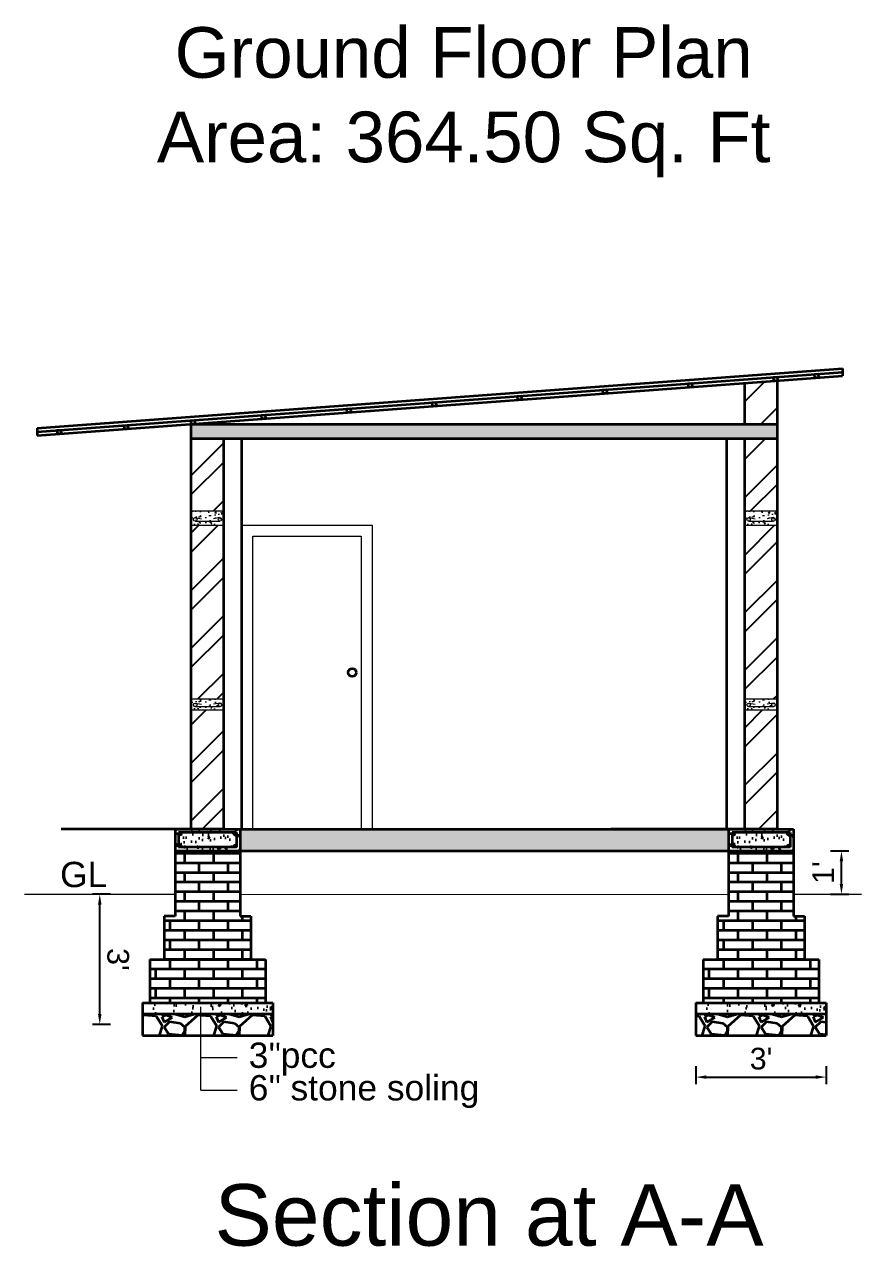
# Model space of a CAD drawing. Header units: inches. Extents: x 352533 to 378079, y -36324 to -23949.
# Drawn here: x 361005.8 to 361237.2, y -30831.2 to -30493.4 of the extents above; entities that cross this region are included whole.
import ezdxf

# ---------------------------------------------------------------- set-up
doc = ezdxf.new("R2010")
doc.units = ezdxf.units.IN
doc.header["$LTSCALE"] = 2
doc.header["$MEASUREMENT"] = 0
doc.header["$PDMODE"] = 34
doc.layers.get('0').update_dxf_attribs({"linetype": 'CONTINUOUS'})
doc.layers.get('DEFPOINTS').update_dxf_attribs({"color": 141, "linetype": 'CONTINUOUS'})
for name, color, linetype, lineweight in [('door', 20, 'CONTINUOUS', 35), ('steps', 253, 'CONTINUOUS', 20), ('WALL - A', 1, 'CONTINUOUS', 40)]:
    doc.layers.add(name, color=color, linetype=linetype, lineweight=lineweight)
doc.styles.add('Lettring Text', font='arial.ttf')
doc.styles.get("Standard").update_dxf_attribs({"font": 'ARIALN.TTF'})
doc.dimstyles.new('Copy of Standard', dxfattribs={"dimtxt": 6, "dimasz": 2.875, "dimexe": 2, "dimexo": 4, "dimgap": 2, "dimtad": 1, "dimdec": 0, "dimrnd": 1, "dimzin": 0, "dimdsep": 46, "dimlunit": 4, "dimtxsty": 'Lettring Text', "dimcen": 0.1, "dimclrd": 7, "dimclre": 7, "dimclrt": 7, "dimazin": 0, "dimtfac": 0.645, "dimtdec": 0, "dimtmove": 1, "dimatfit": 0, "dimfxl": 3, "dimfxlon": 1, "dimtfillclr": 256, "dimtolj": 1, "dimtzin": 0, "dimlwd": -1, "dimlwe": -1, "dimarcsym": 2})
pattern_1 = [(50, (296728.167, 85796.3547), (5.73808146, -0.50201708), [0.6, -6.6]), (355, (296728.167, 85796.355), (-1.11001067, 6.01753707), [0.48, -5.28]), (100.4514, (296728.6453, 85796.313), (4.62807505, 5.51551634), [0.50992152, -5.6091369]), (46.1842, (296728.167, 85797.955), (8.5379284, -1.3241521), [0.9, -9.9]), (96.6356, (296728.879, 85797.844), (7.47730164, 7.79294297), [0.7648823, -8.413704]), (351.1842, (296728.167, 85797.955), (7.47729556, 7.7929488), [0.72, -7.92]), (21, (296728.967, 85797.5547), (4.77525642, -3.22095113), [0.6, -6.6]), (326, (296728.967, 85797.555), (1.94652266, 5.80120036), [0.48, -5.28]), (71.4514, (296729.365, 85797.2863), (6.72178103, 2.58024397), [0.50992152, -5.6091369]), (37.5, (296728.1671, 85796.3547), (0.097278843, 2.66315083), [0, -5.216, 0, -5.36, 0, -5.3]), (7.5, (296728.1671, 85796.3547), (2.1045563, 3.155293695), [0, -3.056, 0, -5.096, 0, -2.02]), (327.5, (296726.3831, 85796.3547), (4.27057949, -0.180438974), [0, -2, 0, -6.24, 0, -8.28]), (317.5, (296725.583, 85796.3547), (4.66548935, 0.80083986), [0, -2.6, 0, -4.144, 0, -5.88])]
pattern_2 = [(50, (296881.167, 85796.3547), (5.73808146, -0.50201708), [0.6, -6.6]), (355, (296881.167, 85796.355), (-1.11001067, 6.01753707), [0.48, -5.28]), (100.4514, (296881.6453, 85796.313), (4.62807505, 5.51551634), [0.50992152, -5.6091369]), (46.1842, (296881.167, 85797.955), (8.5379284, -1.3241521), [0.9, -9.9]), (96.6356, (296881.879, 85797.844), (7.47730164, 7.79294297), [0.7648823, -8.413704]), (351.1842, (296881.167, 85797.955), (7.47729556, 7.7929488), [0.72, -7.92]), (21, (296881.967, 85797.5547), (4.77525642, -3.22095113), [0.6, -6.6]), (326, (296881.967, 85797.555), (1.94652266, 5.80120036), [0.48, -5.28]), (71.4514, (296882.365, 85797.2863), (6.72178103, 2.58024397), [0.50992152, -5.6091369]), (37.5, (296881.1671, 85796.3547), (0.097278843, 2.66315083), [0, -5.216, 0, -5.36, 0, -5.3]), (7.5, (296881.1671, 85796.3547), (2.1045563, 3.155293695), [0, -3.056, 0, -5.096, 0, -2.02]), (327.5, (296879.3831, 85796.3547), (4.27057949, -0.180438974), [0, -2, 0, -6.24, 0, -8.28]), (317.5, (296878.583, 85796.3547), (4.66548935, 0.80083986), [0, -2.6, 0, -4.144, 0, -5.88])]
pattern_3 = [(228.0127875, (10.8, 15), (-120, -135), [2.01804, -199.7863207]), (184.96974073, (9.45, 13.5), (180, 15), [3.46302, -342.8388714]), (132.51044708, (6, 13.2), (150, -165), [2.44182, -241.74048894]), (267.273689, (0.15, 9.45), (15, 300), [3.15357, -312.2033706]), (292.83365418, (0, 6.3), (-75, 180), [3.092325, -306.1405969]), (357.273689, (1.2, 3.45), (-300, 15), [3.15357, -312.2033706]), (37.69424047, (4.35, 3.3), (-195, -150), [4.170435, -412.87272823]), (72.25532837, (7.65, 5.85), (105, 330), [3.93732, -389.79482245]), (121.42956562, (8.85, 9.6), (-120, 195), [3.16425, -313.26109665]), (175.2363583, (7.2, 12.3), (165, -15), [3.61248, -177.0114387]), (222.3974378, (3.6, 12.6), (-180, -165), [4.67172, -462.5006251]), (138.81407483, (15, 9.3), (-105, 90), [1.594515, -157.8576722]), (171.4692344, (13.8, 10.35), (195, -30), [3.033555, -300.32267124]), (225, (10.8, 10.8), (-2e-15, -15), [2.121315, -19.09188844]), (203.1985905, (9.75, 12.6), (75, 30), [1.14237, -113.0942266]), (291.8014095, (8.7, 12.15), (-15, 45), [1.615545, -79.1619271]), (30.9637565, (9.3, 10.65), (45, 30), [2.623935, -84.8403434]), (161.5650512, (11.55, 12), (30, -15), [1.897365, -45.5367999]), (16.38954033, (0, 12.15), (150, 45), [2.658, -263.1426772]), (70.34617594, (2.55, 12.9), (-60, -165), [2.229915, -220.7611162]), (293.1985905, (11.55, 15), (-30, 75), [2.284725, -111.9518716]), (343.61045967, (12.45, 12.9), (-150, 45), [2.658, -263.1426772]), (339.4439548, (0, 2.85), (-75, 30), [2.5632, -125.5968562]), (294.77514057, (2.4, 1.95), (-75, 165), [2.14767, -212.61964595]), (66.8014095, (11.7, 0), (30, 75), [2.284725, -111.9518716]), (17.35402464, (12.6, 2.1), (-195, -60), [2.514465, -248.9313542]), (69.4439548, (4.35, 0), (-30, -75), [1.2816, -126.8784562]), (101.3099325, (10.8, 0), (-15, 60), [0.76485, -75.7204427]), (165.9637565, (10.65, 0.75), (45, -15), [3.092325, -58.7542594]), (186.00900596, (7.65, 1.5), (150, 15), [2.86575, -283.7088476]), (303.6900675, (9.3, 9.3), (-15, 30), [2.16333, -51.91993913]), (353.15722659, (10.5, 7.5), (255, -30), [3.77691, -373.91343936]), (60.9453959, (14.25, 7.05), (-60, -105), [1.54434, -152.8901121]), (90, (15, 8.4), (-15, 15), [0.9, -14.1]), (120.25643716, (7.35, 1.95), (60, -105), [2.08386, -206.30279984]), (48.0127875, (6.3, 3.75), (120, 135), [4.03608, -197.7682807]), (0, (9, 6.75), (15, 15), [3.9, -11.1]), (325.30484647, (12.9, 6.75), (150, -105), [2.37171, -234.7991145]), (254.0546041, (14.85, 5.4), (-15, -60), [2.18403, -107.01761834]), (207.64597536, (14.25, 3.3), (-285, -150), [3.555975, -352.04211273]), (175.42607874, (11.1, 1.65), (-195, 15), [3.761985, -372.4361011])]

# ---------------------------------------------------------------- blocks, each defined once
blk = doc.blocks.new('*D598')
at = {"color": 7, "transparency": 16777216}
for p, q in [((361029.6, -30733.87), (361024.6, -30733.87)), ((361026.6, -30766.99), (361026.6, -30736.75)), ((361029.6, -30769.87), (361024.6, -30769.87))]:
    blk.add_line(p, q, dxfattribs=at)
at = {"color": 7, "linetype": 'ByBlock', "transparency": 16777216}
for points in [[(361027.08, -30736.75), (361026.12, -30736.75), (361026.6, -30733.87)], [(361027.08, -30766.99), (361026.12, -30766.99), (361026.6, -30769.87)]]:
    blk.add_solid(points, dxfattribs=at)
at = {"layer": 'DEFPOINTS', "color": 0, "linetype": 'ByBlock', "transparency": 16777216}
for p in [(361026.6, -30733.87), (361038.41, -30733.87), (361038.41, -30769.87)]:
    blk.add_point(p, dxfattribs=at)
at = {"color": 7, "linetype": 'ByBlock', "lineweight": 5, "transparency": 16777216, "insert": (361031.66, -30751.87), "char_height": 6, "attachment_point": 5, "rotation": 270.0012, "style": 'Lettring Text'}
blk.add_mtext("\\A1;3'", dxfattribs=at)
blk = doc.blocks.new('*D599')
at = {"color": 7, "transparency": 16777216}
for p, q in [((361228.63, -30721.87), (361233.63, -30721.87)), ((361231.63, -30731), (361231.63, -30724.74)), ((361228.63, -30733.87), (361233.63, -30733.87))]:
    blk.add_line(p, q, dxfattribs=at)
at = {"color": 7, "linetype": 'ByBlock', "transparency": 16777216}
for points in [[(361231.15, -30724.74), (361232.1, -30724.74), (361231.63, -30721.87)], [(361231.15, -30731), (361232.1, -30731), (361231.63, -30733.87)]]:
    blk.add_solid(points, dxfattribs=at)
at = {"layer": 'DEFPOINTS', "color": 0, "linetype": 'ByBlock', "transparency": 16777216}
for p in [(361218.41, -30721.87), (361231.63, -30721.87), (361218.41, -30733.87)]:
    blk.add_point(p, dxfattribs=at)
at = {"color": 7, "linetype": 'ByBlock', "lineweight": 5, "transparency": 16777216, "insert": (361226.61, -30727.87), "char_height": 6, "attachment_point": 5, "rotation": 90, "style": 'Lettring Text'}
blk.add_mtext("\\A1;1'", dxfattribs=at)
blk = doc.blocks.new('*D600')
at = {"color": 7, "transparency": 16777216}
for p, q in [((361191.41, -30781.4), (361191.41, -30786.4)), ((361227.41, -30781.4), (361227.41, -30786.4)), ((361194.29, -30784.4), (361224.54, -30784.4))]:
    blk.add_line(p, q, dxfattribs=at)
at = {"color": 7, "linetype": 'ByBlock', "transparency": 16777216}
for points in [[(361194.29, -30783.92), (361194.29, -30784.88), (361191.41, -30784.4)], [(361224.54, -30783.92), (361224.54, -30784.88), (361227.41, -30784.4)]]:
    blk.add_solid(points, dxfattribs=at)
at = {"layer": 'DEFPOINTS', "color": 0, "linetype": 'ByBlock', "transparency": 16777216}
for p in [(361191.41, -30769.87), (361227.41, -30769.87), (361227.41, -30784.4)]:
    blk.add_point(p, dxfattribs=at)
at = {"color": 7, "linetype": 'ByBlock', "lineweight": 5, "transparency": 16777216, "insert": (361209.41, -30779.34), "char_height": 6, "attachment_point": 5, "style": 'Lettring Text'}
blk.add_mtext("\\A1;3'", dxfattribs=at)

msp = doc.modelspace()

# ---------------------------------------------------------------- hatches: boundary and pattern name
at = {"linetype": 'ByBlock', "lineweight": 5}
h = msp.add_hatch(dxfattribs=at)
h.set_pattern_fill('AR-CONC', scale=0.5, style=0)
h.set_pattern_definition([(50, (314812.9888, 38175.8837), (3.58630091, -0.31376067), [0.375, -4.125]), (355, (314812.9888, 38175.8837), (-0.69375667, 3.76096067), [0.3, -3.3]), (100.4514, (314813.2877, 38175.8576), (2.89254691, 3.44719771), [0.31870095, -3.50571056]), (46.1842, (314812.989, 38176.8837), (5.33620524, -0.82759507), [0.5625, -6.1875]), (96.6356, (314813.4335, 38176.815), (4.67331353, 4.87058935), [0.47805144, -5.258565]), (351.1842, (314812.989, 38176.884), (4.67330973, 4.870593), [0.45, -4.95]), (21, (314813.4888, 38176.6337), (2.98453526, -2.01309445), [0.375, -4.125]), (326, (314813.4888, 38176.6337), (1.21657666, 3.62575023), [0.3, -3.3]), (71.4514, (314813.7375, 38176.466), (4.20111314, 1.61265248), [0.31870095, -3.50571056]), (37.5, (314812.9888, 38175.8837), (0.060799277, 1.66446927), [0, -3.26, 0, -3.35, 0, -3.3125]), (7.5, (314812.9888, 38175.8837), (1.315347687, 1.97205856), [0, -1.91, 0, -3.185, 0, -1.2625]), (327.5, (314811.8738, 38175.8837), (2.66911218, -0.112774359), [0, -1.25, 0, -3.9, 0, -5.175]), (317.5, (314811.3738, 38175.8837), (2.91593085, 0.50052491), [0, -1.625, 0, -2.59, 0, -3.675])])
h.paths.add_polyline_path([(361060.91, -30627.87), (361051.91, -30627.87), (361051.91, -30631.87), (361060.91, -30631.87)])
edge = h.paths.add_edge_path(flags=16)
edge.add_arc((361059.83, -30630.51), 0.496, 180, 268.058, ccw=False)
edge.add_arc((361059.83, -30630.51), 0.496, 0, 180, ccw=False)
edge.add_arc((361059.83, -30630.51), 0.496, -91.942, 0, ccw=False)
edge.add_line((361059.81, -30631), (361053.01, -30631))
edge.add_arc((361053, -30630.51), 0.496, 180, 271.942, ccw=False)
edge.add_arc((361053, -30630.51), 0.496, 0, 180, ccw=False)
edge.add_arc((361053, -30630.51), 0.496, -88.058, 0, ccw=False)
edge.add_line((361053.01, -30631), (361059.81, -30631))
h = msp.add_hatch(color=7, dxfattribs=at)
h.paths.add_polyline_path([(361060.33, -30630.24, 0.414214), (361059.83, -30629.74), (361059.66, -30629.77, 0.315664), (361059.34, -30630.24, 1)])
h.paths.add_polyline_path([(361053.17, -30629.77), (361053, -30629.74, 0.414214), (361052.5, -30630.24, 0.404321), (361052.98, -30630.73), (361053.01, -30630.73, 0.404321), (361053.49, -30630.24, 0.315664)])
h = msp.add_hatch(dxfattribs=at)
h.set_pattern_fill('AR-CONC', scale=0.5, style=0)
h.set_pattern_definition([(50, (314965.9888, 38175.8837), (3.58630091, -0.31376067), [0.375, -4.125]), (355, (314965.9888, 38175.8837), (-0.69375667, 3.76096067), [0.3, -3.3]), (100.4514, (314966.2877, 38175.8576), (2.89254691, 3.44719771), [0.31870095, -3.50571056]), (46.1842, (314965.989, 38176.8837), (5.33620524, -0.82759507), [0.5625, -6.1875]), (96.6356, (314966.4335, 38176.815), (4.67331353, 4.87058935), [0.47805144, -5.258565]), (351.1842, (314965.989, 38176.884), (4.67330973, 4.870593), [0.45, -4.95]), (21, (314966.4888, 38176.6337), (2.98453526, -2.01309445), [0.375, -4.125]), (326, (314966.4888, 38176.6337), (1.21657666, 3.62575023), [0.3, -3.3]), (71.4514, (314966.7375, 38176.466), (4.20111314, 1.61265248), [0.31870095, -3.50571056]), (37.5, (314965.9888, 38175.8837), (0.060799277, 1.66446927), [0, -3.26, 0, -3.35, 0, -3.3125]), (7.5, (314965.9888, 38175.8837), (1.315347687, 1.97205856), [0, -1.91, 0, -3.185, 0, -1.2625]), (327.5, (314964.8738, 38175.8837), (2.66911218, -0.112774359), [0, -1.25, 0, -3.9, 0, -5.175]), (317.5, (314964.3738, 38175.8837), (2.91593085, 0.50052491), [0, -1.625, 0, -2.59, 0, -3.675])])
h.paths.add_polyline_path([(361213.91, -30627.87), (361204.91, -30627.87), (361204.91, -30631.87), (361213.91, -30631.87)])
edge = h.paths.add_edge_path(flags=16)
edge.add_arc((361212.83, -30630.51), 0.496, 180, 268.058, ccw=False)
edge.add_arc((361212.83, -30630.51), 0.496, 0, 180, ccw=False)
edge.add_arc((361212.83, -30630.51), 0.496, -91.942, 0, ccw=False)
edge.add_line((361212.81, -30631), (361206.01, -30631))
edge.add_arc((361206, -30630.51), 0.496, 180, 271.942, ccw=False)
edge.add_arc((361206, -30630.51), 0.496, 0, 180, ccw=False)
edge.add_arc((361206, -30630.51), 0.496, -88.058, 0, ccw=False)
edge.add_line((361206.01, -30631), (361212.81, -30631))
h = msp.add_hatch(color=7, dxfattribs=at)
h.paths.add_polyline_path([(361213.33, -30630.24, 0.414214), (361212.83, -30629.74), (361212.66, -30629.77, 0.315664), (361212.34, -30630.24, 1)])
h.paths.add_polyline_path([(361206.17, -30629.77), (361206, -30629.74, 0.414214), (361205.5, -30630.24, 0.404321), (361205.98, -30630.73), (361206.01, -30630.73, 0.404321), (361206.49, -30630.24, 0.315664)])
h = msp.add_hatch(dxfattribs=at)
h.set_pattern_fill('AR-CONC', scale=0.5, style=0)
h.set_pattern_definition([(50, (314812.9888, 38124.8837), (3.58630091, -0.31376067), [0.375, -4.125]), (355, (314812.9888, 38124.8837), (-0.69375667, 3.76096067), [0.3, -3.3]), (100.4514, (314813.2877, 38124.8576), (2.89254691, 3.44719771), [0.31870095, -3.50571056]), (46.1842, (314812.989, 38125.8837), (5.33620524, -0.82759507), [0.5625, -6.1875]), (96.6356, (314813.4335, 38125.815), (4.67331353, 4.87058935), [0.47805144, -5.258565]), (351.1842, (314812.989, 38125.884), (4.67330973, 4.870593), [0.45, -4.95]), (21, (314813.4888, 38125.6337), (2.98453526, -2.01309445), [0.375, -4.125]), (326, (314813.4888, 38125.6337), (1.21657666, 3.62575023), [0.3, -3.3]), (71.4514, (314813.7375, 38125.466), (4.20111314, 1.61265248), [0.31870095, -3.50571056]), (37.5, (314812.9888, 38124.8837), (0.060799277, 1.66446927), [0, -3.26, 0, -3.35, 0, -3.3125]), (7.5, (314812.9888, 38124.8837), (1.315347687, 1.97205856), [0, -1.91, 0, -3.185, 0, -1.2625]), (327.5, (314811.8738, 38124.8837), (2.66911218, -0.112774359), [0, -1.25, 0, -3.9, 0, -5.175]), (317.5, (314811.3738, 38124.8837), (2.91593085, 0.50052491), [0, -1.625, 0, -2.59, 0, -3.675])])
h.paths.add_polyline_path([(361060.91, -30679.87), (361051.91, -30679.87), (361051.91, -30682.87), (361060.91, -30682.87)])
h.paths.add_polyline_path([(361059.81, -30682, -0.404321), (361059.34, -30681.51, -1), (361060.33, -30681.51, -0.424176), (361059.81, -30682), (361053.01, -30682, -0.424176), (361052.5, -30681.51, -1), (361053.49, -30681.51, -0.404321), (361053.01, -30682)], flags=16)
h = msp.add_hatch(color=7, dxfattribs=at)
h.paths.add_polyline_path([(361060.33, -30681.51, 0.414214), (361059.83, -30681.01), (361059.66, -30681.04, 0.315664), (361059.34, -30681.51, 1)])
h.paths.add_polyline_path([(361053.17, -30681.04), (361053, -30681.01, 0.414214), (361052.5, -30681.51, 0.404321), (361052.98, -30682), (361053.01, -30682, 0.404321), (361053.49, -30681.51, 0.315664)])
h = msp.add_hatch(dxfattribs=at)
h.set_pattern_fill('AR-CONC', scale=0.5, style=0)
h.set_pattern_definition([(50, (314965.9888, 38124.8837), (3.58630091, -0.31376067), [0.375, -4.125]), (355, (314965.9888, 38124.8837), (-0.69375667, 3.76096067), [0.3, -3.3]), (100.4514, (314966.2877, 38124.8576), (2.89254691, 3.44719771), [0.31870095, -3.50571056]), (46.1842, (314965.989, 38125.8837), (5.33620524, -0.82759507), [0.5625, -6.1875]), (96.6356, (314966.4335, 38125.815), (4.67331353, 4.87058935), [0.47805144, -5.258565]), (351.1842, (314965.989, 38125.884), (4.67330973, 4.870593), [0.45, -4.95]), (21, (314966.4888, 38125.6337), (2.98453526, -2.01309445), [0.375, -4.125]), (326, (314966.4888, 38125.6337), (1.21657666, 3.62575023), [0.3, -3.3]), (71.4514, (314966.7375, 38125.466), (4.20111314, 1.61265248), [0.31870095, -3.50571056]), (37.5, (314965.9888, 38124.8837), (0.060799277, 1.66446927), [0, -3.26, 0, -3.35, 0, -3.3125]), (7.5, (314965.9888, 38124.8837), (1.315347687, 1.97205856), [0, -1.91, 0, -3.185, 0, -1.2625]), (327.5, (314964.8738, 38124.8837), (2.66911218, -0.112774359), [0, -1.25, 0, -3.9, 0, -5.175]), (317.5, (314964.3738, 38124.8837), (2.91593085, 0.50052491), [0, -1.625, 0, -2.59, 0, -3.675])])
h.paths.add_polyline_path([(361213.91, -30679.87), (361204.91, -30679.87), (361204.91, -30682.87), (361213.91, -30682.87)])
h.paths.add_polyline_path([(361212.81, -30682, -0.404321), (361212.34, -30681.51, -1), (361213.33, -30681.51, -0.424176), (361212.81, -30682), (361206.01, -30682, -0.424176), (361205.5, -30681.51, -1), (361206.49, -30681.51, -0.404321), (361206.01, -30682)], flags=16)
h = msp.add_hatch(color=7, dxfattribs=at)
h.paths.add_polyline_path([(361213.33, -30681.51, 0.414214), (361212.83, -30681.01), (361212.66, -30681.04, 0.315664), (361212.34, -30681.51, 1)])
h.paths.add_polyline_path([(361206.17, -30681.04), (361206, -30681.01, 0.414214), (361205.5, -30681.51, 0.404321), (361205.98, -30682), (361206.01, -30682, 0.404321), (361206.49, -30681.51, 0.315664)])
at = {"layer": 'door', "ltscale": 0.5}
h = msp.add_hatch(dxfattribs=at)
h.set_pattern_fill('AR-CONC', color=256, scale=0.8, style=0)
h.set_pattern_definition([(50, (0, 0), (5.73808146, -0.50201708), [0.6, -6.6]), (355, (0, 0), (-1.11001067, 6.01753707), [0.48, -5.28]), (100.4514445, (0.478, -0.042), (4.62807077, 5.51551993), [0.50992154, -5.6091369]), (46.1842, (0, 1.6), (8.53793065, -1.32415425), [0.9, -9.9]), (96.6356355, (0.7115, 1.49), (7.47729557, 7.7929488), [0.76488274, -8.41371008]), (351.184164, (0, 1.6), (7.47729556, 7.7929488), [0.72, -7.92]), (21, (0.8, 1.2), (4.77525642, -3.220951125), [0.6, -6.6]), (326, (0.8, 1.2), (1.94652266, 5.80120036), [0.48, -5.28]), (71.4514447, (1.198, 0.9316), (6.72177901, 2.58024922), [0.50992152, -5.6091369]), (37.5, (0, 0), (0.097278843, 2.663150831), [0, -5.216, 0, -5.36, 0, -5.3]), (7.5, (0, 0), (2.1045563, 3.155293695), [0, -3.056, 0, -5.096, 0, -2.02]), (327.5, (-1.784, 0), (4.27057949, -0.180438974), [0, -2, 0, -6.24, 0, -8.28]), (317.5, (-2.584, 0), (4.665489355, 0.80083986), [0, -2.6, 0, -4.144, 0, -5.88])])
h.paths.add_polyline_path([(361213.91, -30603.87), (361051.91, -30603.87), (361051.91, -30607.87), (361213.91, -30607.87)])
h = msp.add_hatch(dxfattribs=at)
h.set_pattern_fill('AR-CONC', color=256, scale=0.8, style=0)
h.set_pattern_definition(pattern_1)
h.paths.add_polyline_path([(361065.41, -30715.87), (361047.41, -30715.87), (361047.41, -30721.87), (361065.41, -30721.87), (361065.41, -30716.82)])
h.paths.add_polyline_path([(361064.41, -30716.82), (361064.41, -30720.87), (361048.41, -30720.87), (361048.41, -30716.82), (361048.72, -30716.82, -0.049683), (361048.78, -30716.82)], flags=16)
h.paths.add_polyline_path([(361064.41, -30717.15, -1), (361063.74, -30717.15, -1)], flags=0)
h.paths.add_polyline_path([(361064.41, -30720.53, -1), (361063.74, -30720.53, -1)], flags=16)
h.paths.add_polyline_path([(361049.08, -30720.53, -1), (361048.41, -30720.53, -1)], flags=16)
h = msp.add_hatch(dxfattribs=at)
h.set_pattern_fill('AR-CONC', color=256, scale=0.8, style=0)
h.set_pattern_definition(pattern_1)
h.paths.add_polyline_path([(361064.41, -30716.82), (361048.41, -30716.82), (361048.41, -30720.87), (361064.41, -30720.87)])
h = msp.add_hatch(color=256, dxfattribs=at)
h.paths.add_polyline_path([(361049.08, -30717.15, 0.385424), (361048.78, -30716.82), (361048.72, -30716.82, 0.385424), (361048.41, -30717.15, 1)])
h.paths.add_polyline_path([(361048.41, -30720.53, 1), (361049.08, -30720.53, 1)])
h.paths.add_polyline_path([(361063.74, -30717.15, 1), (361064.41, -30717.15, 1)])
h.paths.add_polyline_path([(361063.74, -30720.53, 1), (361064.41, -30720.53, 1)])
h = msp.add_hatch(dxfattribs=at)
h.set_pattern_fill('AR-CONC', color=256, scale=0.8, style=0)
h.set_pattern_definition(pattern_2)
h.paths.add_polyline_path([(361218.41, -30715.87), (361200.41, -30715.87), (361200.41, -30721.87), (361218.41, -30721.87), (361218.41, -30716.82)])
h.paths.add_polyline_path([(361217.41, -30716.82), (361217.41, -30720.87), (361201.41, -30720.87), (361201.41, -30716.82), (361201.72, -30716.82, -0.049683), (361201.78, -30716.82)], flags=16)
h.paths.add_polyline_path([(361217.41, -30717.15, -1), (361216.74, -30717.15, -1)], flags=0)
h.paths.add_polyline_path([(361217.41, -30720.53, -1), (361216.74, -30720.53, -1)], flags=16)
h.paths.add_polyline_path([(361202.08, -30720.53, -1), (361201.41, -30720.53, -1)], flags=16)
h = msp.add_hatch(dxfattribs=at)
h.set_pattern_fill('AR-CONC', color=256, scale=0.8, style=0)
h.set_pattern_definition(pattern_2)
h.paths.add_polyline_path([(361217.41, -30716.82), (361201.41, -30716.82), (361201.41, -30720.87), (361217.41, -30720.87)])
h = msp.add_hatch(color=256, dxfattribs=at)
h.paths.add_polyline_path([(361202.08, -30717.15, 0.385424), (361201.78, -30716.82), (361201.72, -30716.82, 0.385424), (361201.41, -30717.15, 1)])
h.paths.add_polyline_path([(361201.41, -30720.53, 1), (361202.08, -30720.53, 1)])
h.paths.add_polyline_path([(361216.74, -30717.15, 1), (361217.41, -30717.15, 1)])
h.paths.add_polyline_path([(361216.74, -30720.53, 1), (361217.41, -30720.53, 1)])
h = msp.add_hatch(dxfattribs=at)
h.set_pattern_fill('AR-BRSTD', color=256)
h.set_pattern_definition([(0, (205654.0932, -3828.4396), (0, 2.667), []), (90, (205654.093, -3828.4396), (-4, 2.667), [2.667, -2.667])])
h.paths.add_polyline_path([(361065.41, -30721.87), (361047.41, -30721.87), (361047.41, -30739.87), (361065.41, -30739.87)])
h.paths.add_polyline_path([(361068.41, -30739.87), (361044.41, -30739.87), (361044.41, -30751.87), (361065.41, -30751.87), (361068.41, -30751.87)])
h.paths.add_polyline_path([(361072.41, -30751.87), (361065.41, -30751.87), (361044.41, -30751.87), (361040.41, -30751.87), (361040.41, -30763.87), (361072.41, -30763.87)])
h = msp.add_hatch(dxfattribs=at)
h.set_pattern_fill('AR-BRSTD', color=256)
h.set_pattern_definition([(0, (205807.0932, -3828.4396), (0, 2.667), []), (90, (205807.093, -3828.4396), (-4, 2.667), [2.667, -2.667])])
h.paths.add_polyline_path([(361218.41, -30721.87), (361200.41, -30721.87), (361200.41, -30739.87), (361218.41, -30739.87)])
h.paths.add_polyline_path([(361221.41, -30739.87), (361197.41, -30739.87), (361197.41, -30751.87), (361218.41, -30751.87), (361221.41, -30751.87)])
h.paths.add_polyline_path([(361225.41, -30751.87), (361218.41, -30751.87), (361197.41, -30751.87), (361193.41, -30751.87), (361193.41, -30763.87), (361225.41, -30763.87)])
h = msp.add_hatch(dxfattribs=at)
h.set_pattern_fill('AR-CONC', color=256, style=0)
h.set_pattern_definition([(50, (356288.6746, 37679.0134), (7.17260183, -0.62752135), [0.75, -8.25]), (355, (356288.6746, 37679.0134), (-1.3875133, 7.5219213), [0.6, -6.6]), (100.4514, (356289.272, 37678.961), (5.7850938, 6.8943954), [0.6374019, -7.0114211]), (46.1842, (356288.675, 37681.013), (10.6724105, -1.6551901), [1.125, -12.375]), (96.6356, (356289.564, 37680.875), (9.346627, 9.7411787), [0.9561029, -10.51713]), (351.1842, (356288.675, 37681.013), (9.3466195, 9.741186), [0.9, -9.9]), (21, (356289.6746, 37680.5134), (5.9690705, -4.0261889), [0.75, -8.25]), (326, (356289.6746, 37680.5134), (2.4331533, 7.25150045), [0.6, -6.6]), (71.4514, (356290.172, 37680.178), (8.4022263, 3.225305), [0.6374019, -7.0114211]), (37.5, (356288.6746, 37679.0134), (0.12159855, 3.32893854), [0, -6.52, 0, -6.7, 0, -6.625]), (7.5, (356288.6746, 37679.0134), (2.63069537, 3.94411712), [0, -3.82, 0, -6.37, 0, -2.525]), (327.5, (356286.4446, 37679.0134), (5.33822436, -0.22554872), [0, -2.5, 0, -7.8, 0, -10.35]), (317.5, (356285.4446, 37679.0134), (5.8318617, 1.00104982), [0, -3.25, 0, -5.18, 0, -7.35])])
h.paths.add_polyline_path([(361074.41, -30763.87), (361038.41, -30763.87), (361038.41, -30766.87), (361074.41, -30766.87)])
h = msp.add_hatch(dxfattribs=at)
h.set_pattern_fill('AR-CONC', color=256, style=0)
h.set_pattern_definition([(50, (356441.6746, 37679.0134), (7.17260183, -0.62752135), [0.75, -8.25]), (355, (356441.6746, 37679.0134), (-1.3875133, 7.5219213), [0.6, -6.6]), (100.4514, (356442.272, 37678.961), (5.7850938, 6.8943954), [0.6374019, -7.0114211]), (46.1842, (356441.675, 37681.013), (10.6724105, -1.6551901), [1.125, -12.375]), (96.6356, (356442.564, 37680.875), (9.346627, 9.7411787), [0.9561029, -10.51713]), (351.1842, (356441.675, 37681.013), (9.3466195, 9.741186), [0.9, -9.9]), (21, (356442.6746, 37680.5134), (5.9690705, -4.0261889), [0.75, -8.25]), (326, (356442.6746, 37680.5134), (2.4331533, 7.25150045), [0.6, -6.6]), (71.4514, (356443.172, 37680.178), (8.4022263, 3.225305), [0.6374019, -7.0114211]), (37.5, (356441.6746, 37679.0134), (0.12159855, 3.32893854), [0, -6.52, 0, -6.7, 0, -6.625]), (7.5, (356441.6746, 37679.0134), (2.63069537, 3.94411712), [0, -3.82, 0, -6.37, 0, -2.525]), (327.5, (356439.4446, 37679.0134), (5.33822436, -0.22554872), [0, -2.5, 0, -7.8, 0, -10.35]), (317.5, (356438.4446, 37679.0134), (5.8318617, 1.00104982), [0, -3.25, 0, -5.18, 0, -7.35])])
h.paths.add_polyline_path([(361227.41, -30763.87), (361191.41, -30763.87), (361191.41, -30766.87), (361227.41, -30766.87)])
h = msp.add_hatch(dxfattribs=at)
h.set_pattern_fill('GRAVEL', color=256, scale=15)
h.set_pattern_definition(pattern_3)
h.paths.add_polyline_path([(361054.56, -30766.87), (361038.41, -30766.87), (361038.41, -30772.87), (361054.56, -30772.87)])
h = msp.add_hatch(dxfattribs=at)
h.set_pattern_fill('GRAVEL', color=256, scale=15)
h.set_pattern_definition(pattern_3)
h.paths.add_polyline_path([(361074.41, -30772.87), (361074.41, -30766.87), (361054.56, -30766.87), (361054.56, -30772.87)])
h = msp.add_hatch(dxfattribs=at)
h.set_pattern_fill('GRAVEL', color=256, scale=15)
h.set_pattern_definition(pattern_3)
h.paths.add_polyline_path([(361227.41, -30766.87), (361191.41, -30766.87), (361191.41, -30772.87), (361227.41, -30772.87)])
at = {"layer": 'steps', "ltscale": 0.3}
h = msp.add_hatch(dxfattribs=at)
h.set_pattern_fill('AR-CONC', scale=0.8, style=0)
h.set_pattern_definition([(50, (361191.414, -30718.8672), (5.73808, -0.50202), [0.6, -6.6]), (355, (361191.414, -30718.867), (-1.11, 6.01754), [0.48, -5.28]), (100.4514, (361191.892, -30718.909), (4.62807, 5.51552), [0.50992, -5.60914]), (46.184, (361191.414, -30717.267), (8.53793, -1.32415), [0.9, -9.9]), (96.636, (361192.1255, -30717.378), (7.4773, 7.79295), [0.7649, -8.4137]), (351.184, (361191.414, -30717.267), (7.4773, 7.79295), [0.72, -7.92]), (21, (361192.214, -30717.6672), (4.77526, -3.22095), [0.6, -6.6]), (326, (361192.214, -30717.667), (1.94652, 5.8012), [0.48, -5.28]), (71.4514, (361192.612, -30717.9357), (6.72178, 2.58025), [0.50992, -5.60914]), (37.5, (361191.414, -30718.8672), (0.09728, 2.66315), [0, -5.216, 0, -5.36, 0, -5.3]), (7.5, (361191.414, -30718.8672), (2.104556, 3.155294), [0, -3.056, 0, -5.096, 0, -2.02]), (327.5, (361189.63, -30718.8672), (4.27058, -0.18044), [0, -2, 0, -6.24, 0, -8.28]), (317.5, (361188.83, -30718.8672), (4.66549, 0.80084), [0, -2.6, 0, -4.144, 0, -5.88])])
h.paths.add_polyline_path([(361182.41, -30715.87), (361065.41, -30715.87), (361065.41, -30721.87), (361182.41, -30721.87)])
h.paths.add_polyline_path([(361200.41, -30715.87), (361182.41, -30715.87), (361182.41, -30721.87), (361200.41, -30721.87)])
at = {"layer": 'WALL - A', "lineweight": 25}
h = msp.add_hatch(dxfattribs=at)
h.set_pattern_fill('ANSI32', color=256, scale=30, style=0)
h.paths.add_polyline_path([(361213.91, -30591.87), (361204.91, -30592.53), (361204.91, -30603.87), (361213.91, -30603.87)])
h = msp.add_hatch(dxfattribs=at)
h.set_pattern_fill('ANSI32', color=256, scale=30, style=0)
h.paths.add_polyline_path([(361060.91, -30603.2), (361051.91, -30603.87), (361060.91, -30603.87)])
h = msp.add_hatch(dxfattribs=at)
h.set_pattern_fill('ANSI32', color=256, scale=30, style=0)
h.paths.add_polyline_path([(361060.91, -30607.87), (361051.91, -30607.87), (361051.91, -30627.87), (361060.91, -30627.87)])
h = msp.add_hatch(dxfattribs=at)
h.set_pattern_fill('ANSI32', color=256, scale=30, style=0)
h.paths.add_polyline_path([(361213.91, -30607.87), (361204.91, -30607.87), (361204.91, -30627.87), (361213.91, -30627.87)])
h = msp.add_hatch(dxfattribs=at)
h.set_pattern_fill('ANSI32', color=256, scale=30, style=0)
h.paths.add_polyline_path([(361060.91, -30631.87), (361051.91, -30631.87), (361051.91, -30679.87), (361060.91, -30679.87)])
h = msp.add_hatch(dxfattribs=at)
h.set_pattern_fill('ANSI32', color=256, scale=30, style=0)
h.paths.add_polyline_path([(361213.91, -30631.87), (361204.91, -30631.87), (361204.91, -30679.87), (361213.91, -30679.87)])
h = msp.add_hatch(dxfattribs=at)
h.set_pattern_fill('ANSI32', color=256, scale=30, style=0)
h.paths.add_polyline_path([(361060.91, -30682.87), (361051.91, -30682.87), (361051.91, -30715.87), (361060.91, -30715.87)])
h = msp.add_hatch(dxfattribs=at)
h.set_pattern_fill('ANSI32', color=256, scale=30, style=0)
h.paths.add_polyline_path([(361213.91, -30682.87), (361204.91, -30682.87), (361204.91, -30715.87), (361213.91, -30715.87)])

# ---------------------------------------------------------------- linework, layer by layer
at = {"color": 7, "linetype": 'ByBlock', "lineweight": 5}
for p, q in [((361051.91, -30627.87), (361060.91, -30627.87)), ((361052.98, -30630.73), (361059.83, -30630.73)), ((361053, -30629.74), (361054.75, -30630.05)), ((361059.83, -30629.74), (361058.08, -30630.05)), ((361204.91, -30627.87), (361213.91, -30627.87)), ((361205.98, -30630.73), (361212.83, -30630.73)), ((361206, -30629.74), (361207.75, -30630.05)), ((361212.83, -30629.74), (361211.08, -30630.05)), ((361051.91, -30631.87), (361060.91, -30631.87)), ((361051.91, -30631.87), (361060.91, -30631.87)), ((361204.91, -30631.87), (361213.91, -30631.87)), ((361204.91, -30631.87), (361213.91, -30631.87)), ((361051.91, -30679.87), (361060.91, -30679.87)), ((361053, -30681.01), (361054.75, -30681.32)), ((361059.83, -30681.01), (361058.08, -30681.32)), ((361204.91, -30679.87), (361213.91, -30679.87)), ((361206, -30681.01), (361207.75, -30681.32)), ((361212.83, -30681.01), (361211.08, -30681.32)), ((361051.91, -30682.87), (361060.91, -30682.87)), ((361051.91, -30682.87), (361060.91, -30682.87)), ((361052.98, -30682), (361059.83, -30682)), ((361204.91, -30682.87), (361213.91, -30682.87)), ((361204.91, -30682.87), (361213.91, -30682.87)), ((361205.98, -30682), (361212.83, -30682)), ((361218.41, -30733.87), (361237.19, -30733.87)), ((361054.56, -30788.03), (361054.56, -30764.97)), ((361054.56, -30778.94), (361064.56, -30778.94)), ((361054.56, -30788.03), (361064.56, -30788.03))]:
    msp.add_line(p, q, dxfattribs=at)
at = {"color": 7, "linetype": 'ByBlock', "lineweight": 5, "ltscale": 10}
for p, q in [((361005.78, -30733.87), (361047.41, -30733.87)), ((361065.41, -30733.88), (361200.41, -30733.86))]:
    msp.add_line(p, q, dxfattribs=at)
at = {"color": 7, "linetype": 'ByBlock', "lineweight": 5}
for centre in [(361053, -30630.24), (361059.83, -30630.24), (361206, -30630.24), (361212.83, -30630.24), (361053, -30681.51), (361059.83, -30681.51), (361206, -30681.51), (361212.83, -30681.51)]:
    msp.add_circle(centre, 0.496, dxfattribs=at)
at = {"layer": 'door', "ltscale": 0.5}
for p, q in [((361009.29, -30605.02), (361231.91, -30588.53)), ((361009.29, -30606.02), (361231.91, -30589.53)), ((361009.29, -30607.02), (361231.91, -30590.53)), ((361231.91, -30588.53), (361231.91, -30590.53)), ((361204.91, -30603.87), (361204.91, -30592.53)), ((361213.91, -30603.87), (361213.91, -30591.87)), ((361051.91, -30603.87), (361213.91, -30603.87)), ((361051.91, -30715.87), (361051.91, -30603.87)), ((361060.91, -30603.87), (361060.91, -30603.2)), ((361213.91, -30715.87), (361213.91, -30603.87)), ((361009.29, -30605.02), (361009.29, -30607.02)), ((361051.91, -30607.87), (361213.91, -30607.87)), ((361060.91, -30715.87), (361060.91, -30607.87)), ((361065.91, -30715.87), (361065.91, -30607.87)), ((361199.91, -30715.87), (361199.91, -30607.87)), ((361204.91, -30715.87), (361204.91, -30607.87)), ((361051.91, -30715.87), (361015.91, -30715.87)), ((361047.41, -30715.87), (361065.41, -30715.87)), ((361047.41, -30715.87), (361047.41, -30739.87)), ((361064.41, -30716.82), (361048.41, -30716.82)), ((361048.41, -30716.82), (361048.41, -30720.87)), ((361051.91, -30715.87), (361213.91, -30715.87)), ((361051.91, -30715.87), (361060.91, -30715.87)), ((361051.91, -30715.87), (361060.91, -30715.87)), ((361060.91, -30715.87), (361051.91, -30715.87)), ((361051.91, -30715.87), (361060.91, -30715.87)), ((361063.91, -30716.82), (361063.41, -30717.46)), ((361064.41, -30717.26), (361063.91, -30717.92)), ((361064.41, -30716.82), (361064.41, -30720.87)), ((361065.41, -30715.87), (361065.41, -30739.87)), ((361213.91, -30715.87), (361167.91, -30715.87)), ((361200.41, -30715.87), (361218.41, -30715.87)), ((361200.41, -30715.87), (361200.41, -30739.87)), ((361217.41, -30716.82), (361201.41, -30716.82)), ((361201.41, -30716.82), (361201.41, -30720.87)), ((361204.91, -30715.87), (361213.91, -30715.87)), ((361204.91, -30715.87), (361213.91, -30715.87)), ((361213.91, -30715.87), (361204.91, -30715.87)), ((361204.91, -30715.87), (361213.91, -30715.87)), ((361213.91, -30715.87), (361204.91, -30715.87)), ((361216.91, -30716.82), (361216.41, -30717.46)), ((361217.41, -30717.26), (361216.91, -30717.92)), ((361217.41, -30716.82), (361217.41, -30720.87)), ((361218.41, -30715.87), (361218.41, -30739.87)), ((361047.41, -30721.87), (361065.41, -30721.87)), ((361064.41, -30720.87), (361048.41, -30720.87)), ((361051.91, -30721.87), (361213.91, -30721.87)), ((361200.41, -30721.87), (361218.41, -30721.87)), ((361217.41, -30720.87), (361201.41, -30720.87)), ((361044.41, -30739.87), (361044.41, -30751.87)), ((361047.41, -30739.87), (361044.41, -30739.87)), ((361065.41, -30739.87), (361068.41, -30739.87)), ((361068.41, -30739.87), (361068.41, -30751.87)), ((361197.41, -30739.87), (361197.41, -30751.87)), ((361200.41, -30739.87), (361197.41, -30739.87)), ((361218.41, -30739.87), (361221.41, -30739.87)), ((361221.41, -30739.87), (361221.41, -30751.87)), ((361040.41, -30751.87), (361065.41, -30751.87)), ((361040.41, -30751.87), (361040.41, -30763.87)), ((361065.41, -30751.87), (361072.41, -30751.87)), ((361072.41, -30751.87), (361072.41, -30763.87)), ((361193.41, -30751.87), (361218.41, -30751.87)), ((361193.41, -30751.87), (361193.41, -30763.87)), ((361218.41, -30751.87), (361225.41, -30751.87)), ((361225.41, -30751.87), (361225.41, -30763.87)), ((361038.41, -30763.87), (361074.41, -30763.87)), ((361038.41, -30763.87), (361038.41, -30772.87)), ((361074.41, -30763.87), (361074.41, -30772.87)), ((361191.41, -30763.87), (361227.41, -30763.87)), ((361191.41, -30763.87), (361191.41, -30772.87)), ((361227.41, -30763.87), (361227.41, -30772.87)), ((361038.41, -30766.87), (361074.41, -30766.87)), ((361191.41, -30766.87), (361227.41, -30766.87)), ((361038.41, -30772.87), (361074.41, -30772.87)), ((361191.41, -30772.87), (361227.41, -30772.87))]:
    msp.add_line(p, q, dxfattribs=at)
for points in [[(361225.28, -30591.02), (361224.29, -30591.1), (361224.21, -30590.1), (361225.21, -30590.03)], [(361190.33, -30593.61), (361189.33, -30593.69), (361189.26, -30592.69), (361190.25, -30592.62)], [(361213.91, -30591.87), (361212.92, -30591.94), (361212.84, -30590.94), (361213.84, -30590.87)], [(361143.15, -30597.11), (361142.16, -30597.18), (361142.08, -30596.19), (361143.08, -30596.11)], [(361166.74, -30595.36), (361165.74, -30595.44), (361165.67, -30594.44), (361166.67, -30594.36)], [(361095.98, -30600.6), (361094.98, -30600.68), (361094.91, -30599.68), (361095.9, -30599.61)], [(361119.57, -30598.86), (361118.57, -30598.93), (361118.49, -30597.93), (361119.49, -30597.86)], [(361052.91, -30603.79), (361051.91, -30603.87), (361051.84, -30602.87), (361052.84, -30602.8)], [(361072.39, -30602.35), (361071.39, -30602.42), (361071.32, -30601.43), (361072.32, -30601.35)], [(361015.95, -30606.53), (361014.95, -30606.61), (361014.87, -30605.61), (361015.87, -30605.53)], [(361034.43, -30605.16), (361033.43, -30605.24), (361033.36, -30604.24), (361034.35, -30604.17)]]:
    msp.add_lwpolyline(points, close=True, dxfattribs=at)
for centre, radius in [((361096.4, -30672.56), 1.12), ((361048.75, -30717.15), 0.335), ((361064.07, -30717.15), 0.335), ((361201.75, -30717.15), 0.335), ((361217.07, -30717.15), 0.335), ((361048.75, -30720.53), 0.335), ((361064.08, -30720.53), 0.335), ((361201.75, -30720.53), 0.335), ((361217.08, -30720.53), 0.335)]:
    msp.add_circle(centre, radius, dxfattribs=at)
at = {"layer": 'steps', "color": 7, "ltscale": 0.3}
for p, q in [((361065.91, -30715.87), (361065.91, -30631.87)), ((361065.91, -30631.87), (361101.91, -30631.87)), ((361101.91, -30631.87), (361101.91, -30715.87)), ((361068.91, -30715.87), (361068.91, -30634.87)), ((361068.91, -30634.87), (361098.91, -30634.87)), ((361098.91, -30634.87), (361098.91, -30715.87))]:
    msp.add_line(p, q, dxfattribs=at)

# ---------------------------------------------------------------- texts
at = {"color": 7, "linetype": 'ByBlock', "lineweight": 5}
for s, insert, char_height, width, attachment_point in [('{\\fArial CE|b0|i0|c238|p34;Ground Floor Plan\\PArea: \\fArial CE|b0|i0|c0|p34;364.50\\fArial CE|b0|i0|c238|p34; Sq. Ft}', (361127.2, -30514.94), 14, 235.547, 5), ('{\\fArial CE|b0|i0|c0|p34;GL}', (361015.64, -30724.89), 7, 174.1012, 1), ("{\\fArial CE|b0|i0|c238|p34;3'}'{\\fArial CE|b0|i0|c238|p34;pcc}", (361067.78, -30774.85), 7, 174.1012, 1), ("{\\fArial CE|b0|i0|c0|p34;6\\fArial CE|b0|i0|c238|p34;'}'{\\fArial CE|b0|i0|c238|p34; \\fArial CE|b0|i0|c0|p34;stone\\fArial CE|b0|i0|c238|p34; soling}", (361067.78, -30783.85), 7, 174.1012, 1), ('{\\fArial CE|b0|i0|c238|p34;\\P\\H2.8333x;Section at A-A}', (361134.22, -30817.62), 6, 232.9624, 5)]:
    msp.add_mtext(s, dxfattribs=dict(at, insert=insert, char_height=char_height, width=width, attachment_point=attachment_point))

# ---------------------------------------------------------------- dimensions: what is measured, and where the dimension line sits
dim = msp.add_linear_dim(base=(361231.63, -30721.87), p1=(361218.41, -30733.87), p2=(361218.41, -30721.87), angle=90, dimstyle='Copy of Standard', dxfattribs=at)
dim.commit()
dim.dimension.update_dxf_attribs({"geometry": '*D599', "text_midpoint": (361226.61, -30727.87)})
dim = msp.add_aligned_dim(p1=(361038.41, -30769.87), p2=(361038.41, -30733.87), distance=11.82, dimstyle='Copy of Standard', dxfattribs=at)
dim.commit()
dim.dimension.update_dxf_attribs({"geometry": '*D598', "text_midpoint": (361031.66, -30751.87)})
dim = msp.add_linear_dim(base=(361227.41, -30784.4), p1=(361191.41, -30769.87), p2=(361227.41, -30769.87), dimstyle='Copy of Standard', dxfattribs=at)
dim.commit()
dim.dimension.update_dxf_attribs({"geometry": '*D600', "text_midpoint": (361209.41, -30779.34)})

doc.saveas('drawing.dxf')
